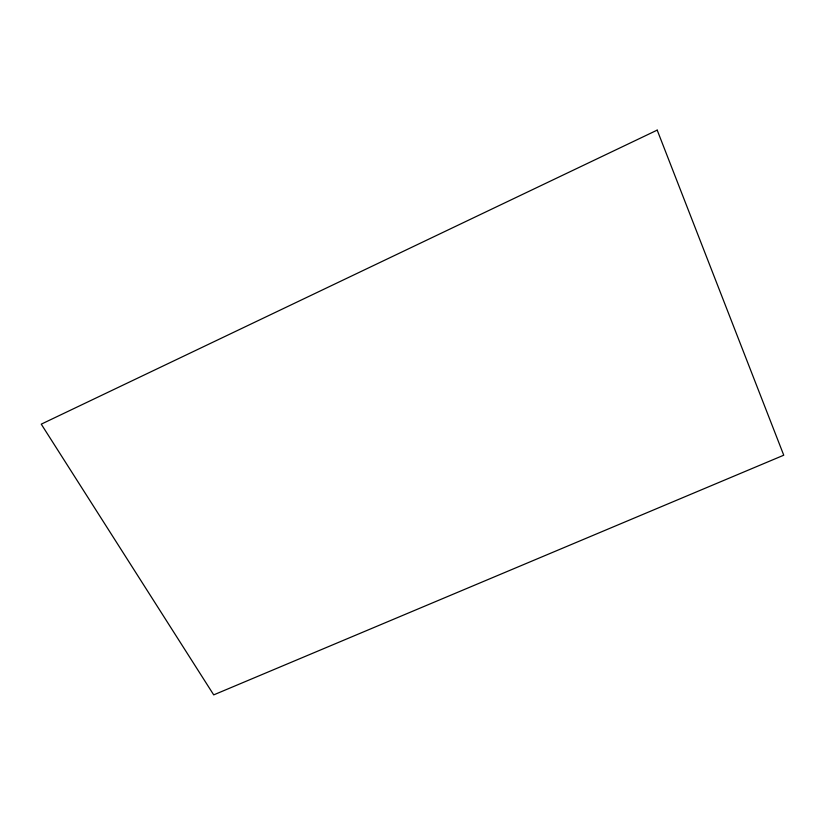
<?xml version="1.0" encoding="UTF-8"?>
<svg xmlns="http://www.w3.org/2000/svg" width="825" height="825" viewBox="0 0 825 825"><rect width="100%" height="100%" fill="white"/><g stroke="black" fill="none" stroke-linecap="round" stroke-linejoin="round"><path stroke-width="1.24" d="M657.195 130.123L41.25 424.153L213.716 694.877L783.75 455.204L657.195 130.123"/></g></svg>
